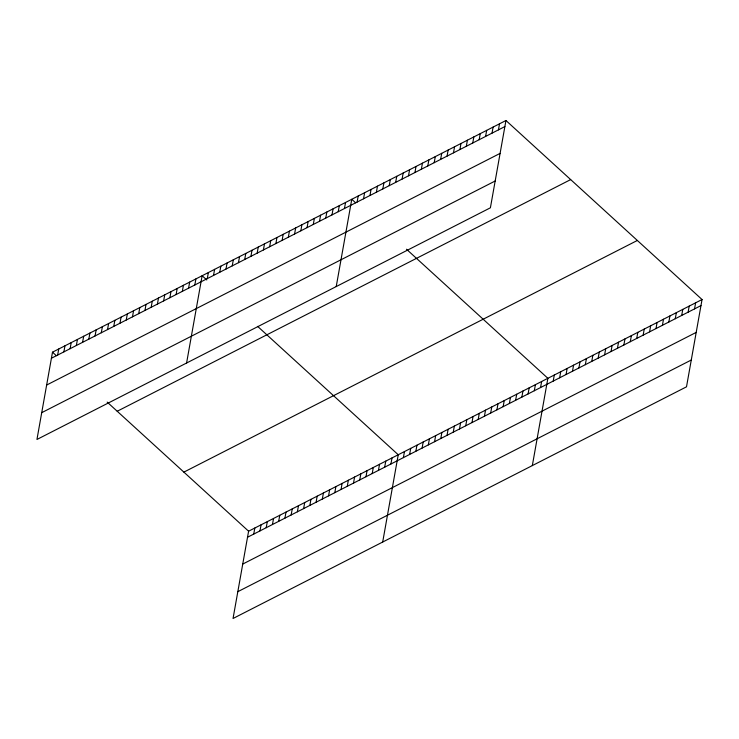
<?xml version="1.0" encoding="UTF-8"?>
<svg xmlns="http://www.w3.org/2000/svg" width="739" height="739" viewBox="0 0 739 739"><rect width="100%" height="100%" fill="white"/><g stroke="black" fill="none" stroke-linecap="round" stroke-linejoin="round"><path stroke-width="1.11" d="M505.956 120.512L52.497 352.18L36.95 439.465L490.4 207.798L505.956 120.512L702.05 299.535L686.503 386.82L233.044 618.488L248.6 531.202L702.05 299.535M57.651 355.062L58.732 348.993M63.887 351.875L64.967 345.806M70.122 348.688L71.203 342.619M76.357 345.501L77.438 339.441M82.592 342.323L83.673 336.254M88.828 339.136L89.909 333.067M95.063 335.949L96.144 329.88M101.298 332.762L102.379 326.693M107.534 329.576L108.615 323.506M113.769 326.389L114.85 320.329M120.004 323.211L121.085 317.142M126.24 320.024L127.32 313.955M132.475 316.837L133.556 310.768M138.71 313.65L139.791 307.581M144.946 310.463L146.026 304.394M151.181 307.276L152.262 301.216M157.416 304.099L158.497 298.029M163.652 300.912L164.732 294.843M169.887 297.725L170.968 291.656M176.113 294.538L177.194 288.469M182.348 291.351L183.429 285.282M188.584 288.164L189.664 282.104M194.819 284.986L195.9 278.917M186.588 363.015L202.135 275.73L206.763 279.952M207.29 278.612L208.37 272.543M213.525 275.425L214.606 269.356M219.76 272.238L220.841 266.169M225.995 269.051L227.076 262.992M232.231 265.874L233.312 259.805M238.466 262.687L239.547 256.618M244.701 259.5L245.782 253.431M250.937 256.313L252.017 250.244M257.172 253.126L258.253 247.057M263.407 249.939L264.488 243.879M269.643 246.761L270.723 240.692M275.878 243.574L276.959 237.505M282.113 240.387L283.194 234.318M288.349 237.201L289.429 231.131M294.584 234.014L295.665 227.945M300.819 230.827L301.9 224.767M307.054 227.649L308.135 221.58M253.745 534.085L254.826 528.015M313.29 224.462L314.371 218.393M259.98 530.898L261.061 524.829M319.525 221.275L320.606 215.206M266.216 527.711L267.296 521.642M325.76 218.088L326.841 212.019M272.451 524.524L273.532 518.455M331.996 214.901L333.077 208.832M278.686 521.337L279.767 515.268M338.231 211.714L339.312 205.654M284.921 518.15L286.002 512.09M344.466 208.537L345.547 202.468M291.157 514.972L292.238 508.903M336.227 286.566L351.782 199.281L355.635 202.8M297.392 511.785L298.473 505.716M357.122 202.061L358.203 196.001M303.627 508.598L304.708 502.529M363.542 198.782L364.623 192.713M309.863 505.411L310.943 499.342M369.971 195.502L371.052 189.433M316.098 502.224L317.179 496.155M376.391 192.223L377.472 186.154M322.333 499.037L323.414 492.978M382.82 188.935L383.901 182.875M328.569 495.86L329.649 489.791M389.241 185.655L390.321 179.586M334.804 492.673L335.885 486.604M395.661 182.376L396.741 176.307M341.039 489.486L342.12 483.417M347.275 486.299L348.355 480.23M402.09 179.097L403.171 173.028M353.51 483.112L354.591 477.043M408.51 175.808L409.591 169.739M359.745 479.925L360.826 473.865M414.939 172.529L416.02 166.46M365.981 476.747L367.061 470.678M421.359 169.249L422.44 163.18M372.216 473.56L373.297 467.491M427.789 165.961L428.869 159.901M378.451 470.373L379.532 464.304M434.209 162.682L435.289 156.613M384.686 467.187L385.767 461.118M440.629 159.402L441.71 153.333M390.922 464L392.003 457.931M447.058 156.123L448.139 150.054M382.691 542.038L398.238 454.753L257.606 326.37M453.478 152.834L454.559 146.775M403.392 457.635L404.473 451.566M459.907 149.555L460.988 143.486M409.628 454.448L410.708 448.379M466.327 146.276L467.408 140.207M415.863 451.261L416.944 445.192M472.757 142.987L473.838 136.927M422.098 448.074L423.179 442.005M479.177 139.708L480.258 133.639M428.334 444.887L429.414 438.827M485.597 136.429L486.678 130.36M434.569 441.7L435.65 435.64M492.026 133.149L493.107 127.08M440.795 438.523L441.876 432.454M498.446 129.861L499.527 123.801M447.03 435.336L448.111 429.267M453.266 432.149L454.346 426.08M459.501 428.962L460.582 422.893M465.736 425.775L466.817 419.715M471.972 422.588L473.052 416.528M478.207 419.41L479.288 413.341M484.442 416.223L485.523 410.154M490.678 413.036L491.758 406.967M496.913 409.849L497.994 403.78M503.148 406.662L504.229 400.603M509.383 403.476L510.464 397.416M515.619 400.298L516.7 394.229M521.854 397.111L522.935 391.042M528.089 393.924L529.17 387.855M534.325 390.737L535.405 384.668M540.56 387.55L541.641 381.49M532.329 465.588L547.876 378.303L406.478 249.219M553.215 381.084L554.296 375.015M559.645 377.805L560.725 371.735M566.065 374.525L567.146 368.456M572.494 371.237L573.575 365.177M578.914 367.957L579.995 361.888M585.334 364.678L586.415 358.609M591.763 361.389L592.844 355.33M598.184 358.11L599.264 352.041M604.613 354.831L605.694 348.762M611.033 351.552L612.114 345.482M617.462 348.263L618.543 342.203M623.882 344.984L624.963 338.915M630.302 341.704L631.383 335.635M636.732 338.425L637.812 332.356M643.152 335.137L644.232 329.067M649.581 331.857L650.662 325.788M656.001 328.578L657.082 322.509M662.421 325.289L663.502 319.23M668.85 322.01L669.931 315.941M675.27 318.731L676.351 312.662M681.7 315.451L682.781 309.382M688.12 312.163L689.201 306.103M694.549 308.884L695.63 302.814M51.416 358.249L504.876 126.581M46.64 385.047L500.1 153.379M41.726 412.667L495.176 181M117.215 411.253L570.665 179.595M183.882 472.119L637.341 240.461M247.519 537.262L700.969 305.604M242.743 564.069L696.193 332.402M237.819 591.68L691.279 360.022M52.497 352.18L56.349 355.699M107.192 402.108L248.6 531.202"/></g></svg>
